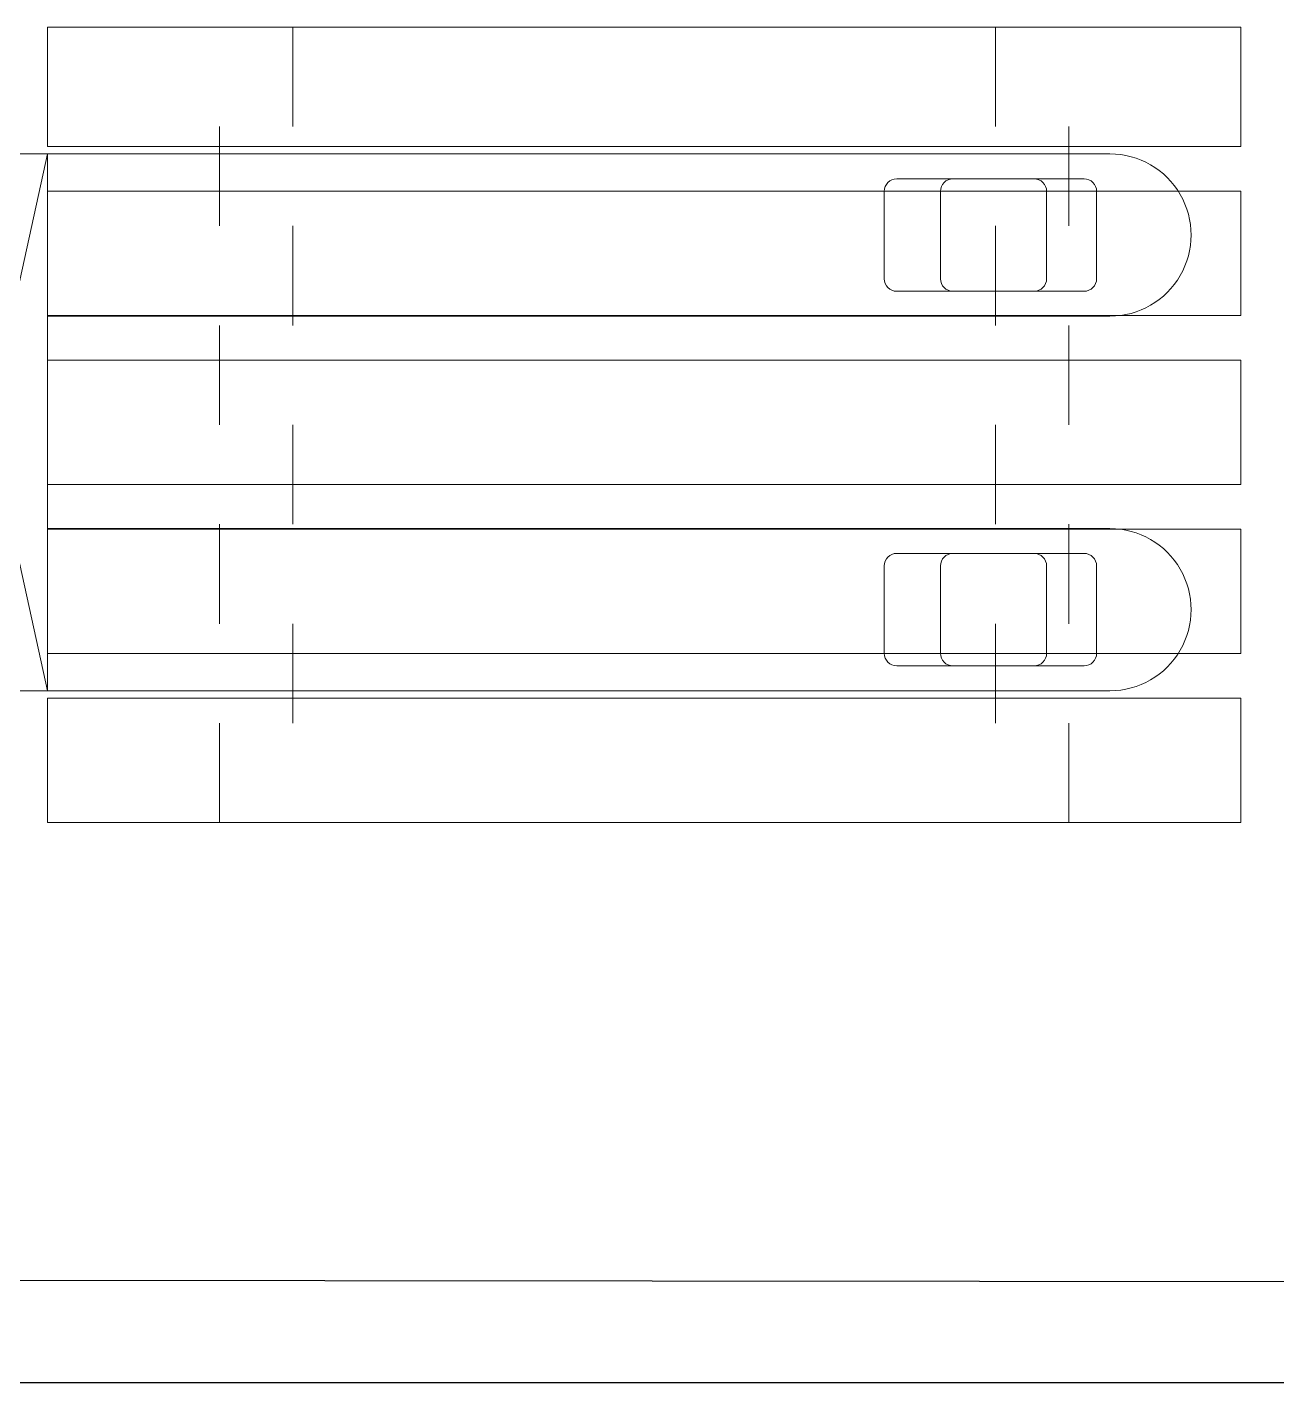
# Model space of a CAD drawing. Header units: millimetres. Extents: x 15590 to 15992, y 1055 to 1132.
# Drawn here: x 15860.845 to 15862.102, y 1109.369 to 1110.732 of the extents above; entities that cross this region are included whole.
import ezdxf

# ---------------------------------------------------------------- set-up
doc = ezdxf.new("R2010")
doc.units = ezdxf.units.MM
doc.header["$MEASUREMENT"] = 0
doc.linetypes.add('CACHE2', pattern=[0.1875, 0.125, -0.0625])
doc.layers.get('0').update_dxf_attribs({"lineweight": 9})
doc.layers.add('0$2E', color=7, linetype='Continuous', lineweight=0)
doc.layers.add('Mobilier', color=252, linetype='Continuous')
doc.layers.add('surgeles', color=4, linetype='Continuous')

# ---------------------------------------------------------------- blocks, each defined once
blk = doc.blocks.new('A$C29413FD8')
at = {"layer": 'Mobilier', "color": 34, "linetype": 'Continuous', "lineweight": 9}
for p, q in [((0.125, 1.2), (0, 1.2)), ((0, 1.2), (0, 0)), ((0.125, 1.2), (0.125, 0)), ((0.295, 1.2), (0.17, 1.2)), ((0.17, 1.2), (0.17, 0)), ((0.295, 1.2), (0.295, 0)), ((0.465, 1.2), (0.34, 1.2)), ((0.34, 1.2), (0.34, 0)), ((0.465, 1.2), (0.465, 0)), ((0.635, 1.2), (0.51, 1.2)), ((0.51, 1.2), (0.51, 0)), ((0.635, 1.2), (0.635, 0)), ((0.8, 1.2), (0.68, 1.2)), ((0.68, 1.2), (0.68, 0)), ((0.8, 0), (0.8, 1.2)), ((0, 0), (0.125, 0)), ((0.17, 0), (0.295, 0)), ((0.34, 0), (0.465, 0)), ((0.51, 0), (0.635, 0)), ((0.68, 0), (0.8, 0))]:
    blk.add_line(p, q, dxfattribs=at)
at = {"layer": 'Mobilier', "color": 34, "linetype": 'CACHE2', "lineweight": 9, "ltscale": 0.8}
for points in [[(0, 1.0272), (0.8, 1.0272), (0.8, 0.9533), (0, 0.9533)], [(0, 0.1728), (0.8, 0.1728), (0.8, 0.2467), (0, 0.2467)]]:
    blk.add_lwpolyline(points, close=True, dxfattribs=at)
blk = doc.blocks.new('A$C6FF46787')
at = {"layer": '0$2E', "color": 7, "linetype": 'Continuous', "lineweight": 5}
for p, q in [((0.4347, 1.2752), (0.4347, 1.1497)), ((0.9747, 1.2752), (0.9747, 1.1497)), ((0.4347, 1.1497), (0.6356, 1.1936)), ((0.9747, 1.1497), (0.7738, 1.1936)), ((0.4347, 1.1497), (0.5979, 1.1497)), ((0.4347, 0.0813), (0.4347, 1.1497)), ((0.8114, 1.1497), (0.5979, 1.1497)), ((0.5979, 1.1497), (0.5979, 0.0813)), ((0.8114, 1.1497), (0.9747, 1.1497)), ((0.8114, 0.0813), (0.8114, 1.1497)), ((0.9747, 1.1497), (0.9747, 0.0813)), ((0.4724, 0.3083), (0.5603, 0.3083)), ((0.8491, 0.3083), (0.937, 0.3083)), ((0.4598, 0.1073), (0.4598, 0.2957)), ((0.5728, 0.2957), (0.5728, 0.1073)), ((0.8365, 0.1073), (0.8365, 0.2957)), ((0.9496, 0.2957), (0.9496, 0.1073)), ((0.4724, 0.2517), (0.5603, 0.2517)), ((0.8491, 0.2517), (0.937, 0.2517)), ((0.5603, 0.145), (0.4724, 0.145)), ((0.937, 0.145), (0.8491, 0.145)), ((0.5603, 0.0948), (0.4724, 0.0948)), ((0.937, 0.0948), (0.8491, 0.0948))]:
    blk.add_line(p, q, dxfattribs=at)
at = {"layer": '0$2E', "color": 7, "linetype": 'Continuous', "lineweight": 5, "extrusion": (0, 0, -1)}
for centre, major_axis, start_param, end_param in [((0.4724, 0.2957), (-0.0126, 0), 0, 1.570796), ((0.4724, 0.2392), (-0.0126, 0), 0, 1.570796), ((0.5603, 0.2392), (0.0126, 0), 4.712389, 6.283185), ((0.4724, 0.1576), (0, -0.0126), 0, 1.570796), ((0.5603, 0.1576), (0.0126, 0), 0, 1.570796), ((0.4724, 0.1073), (0, -0.0126), 0, 1.570796), ((0.5603, 0.1073), (0.0126, 0), 0, 1.570796), ((0.8491, 0.1073), (0, -0.0126), 0, 1.570796), ((0.937, 0.1073), (0, -0.0126), 4.712389, 6.283185)]:
    blk.add_ellipse(centre, major_axis=major_axis, ratio=1, start_param=start_param, end_param=end_param, dxfattribs=at)
at = {"layer": '0$2E', "color": 7, "linetype": 'Continuous', "lineweight": 5}
for centre, major_axis, start_param, end_param in [((0.5603, 0.2957), (0.0126, 0), 0, 1.570796), ((0.8491, 0.2957), (0, 0.0126), 0, 1.570796), ((0.937, 0.2957), (0, 0.0126), 4.712389, 6.283185), ((0.8491, 0.2392), (-0.0126, 0), 4.712389, 6.283185), ((0.937, 0.2392), (0, 0.0126), 4.712389, 6.283185), ((0.8491, 0.1576), (0, -0.0126), 4.712389, 6.283185), ((0.937, 0.1576), (0, -0.0126), 0, 1.570796), ((0.5163, 0.0813), (0, -0.0816), 4.712389, 7.853982), ((0.8931, 0.0813), (-0.0816, 0), 0, 3.141593)]:
    blk.add_ellipse(centre, major_axis=major_axis, ratio=1, start_param=start_param, end_param=end_param, dxfattribs=at)

msp = doc.modelspace()

# ---------------------------------------------------------------- linework, layer by layer
at = {"layer": 'surgeles', "color": 5}
for p, q in [((15863.4663, 1109.4688), (15860.6463, 1109.4721)), ((15863.5663, 1109.3688), (15860.6463, 1109.3688))]:
    msp.add_line(p, q, dxfattribs=at)

# ---------------------------------------------------------------- block references
at = {"rotation": 90}
for name, p in [('A$C29413FD8', (15862.0654, 1109.9324)), ('A$C6FF46787', (15862.0151, 1109.6302))]:
    msp.add_blockref(name, p, dxfattribs=at)

doc.saveas('drawing.dxf')
